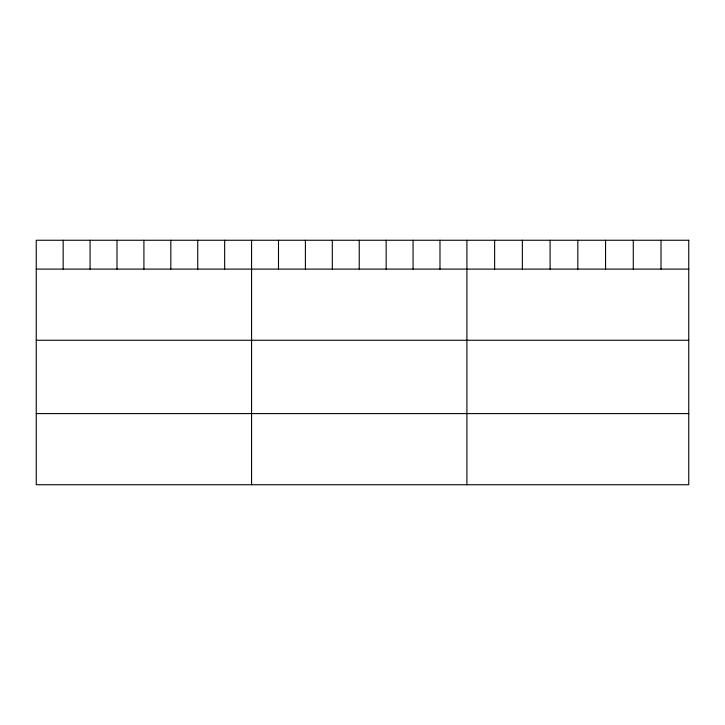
<?xml version="1.0" encoding="UTF-8"?>
<svg xmlns="http://www.w3.org/2000/svg" width="725" height="725" viewBox="0 0 725 725"><rect width="100%" height="100%" fill="white"/><g stroke="black" fill="none" stroke-linecap="round" stroke-linejoin="round"><path stroke-width="1.09" d="M36.25 269.102L688.75 269.102M36.25 340.261L688.75 340.261M36.25 413.585L688.75 413.585M661.019 240.256L661.019 269.102M633.287 240.256L633.287 269.102M605.556 240.256L605.556 269.102M577.825 240.256L577.825 269.102M550.094 240.256L550.094 269.102M522.362 240.256L522.362 269.102M494.631 240.256L494.631 269.102M466.9 240.256L466.9 484.744M439.984 240.256L439.984 269.102M413.069 240.256L413.069 269.102M386.153 240.256L386.153 269.102M359.237 240.256L359.237 269.102M332.322 240.256L332.322 269.102M305.406 240.256L305.406 269.102M278.491 240.256L278.491 269.102M251.575 240.256L251.575 484.744M224.659 240.256L224.659 269.102M197.744 240.256L197.744 269.102M170.828 240.256L170.828 269.102M143.913 240.256L143.913 269.102M116.997 240.256L116.997 269.102M90.081 240.256L90.081 269.102M63.166 240.256L63.166 269.102M688.75 240.256L36.25 240.256L36.25 484.744L688.75 484.744L688.75 240.256"/></g></svg>
